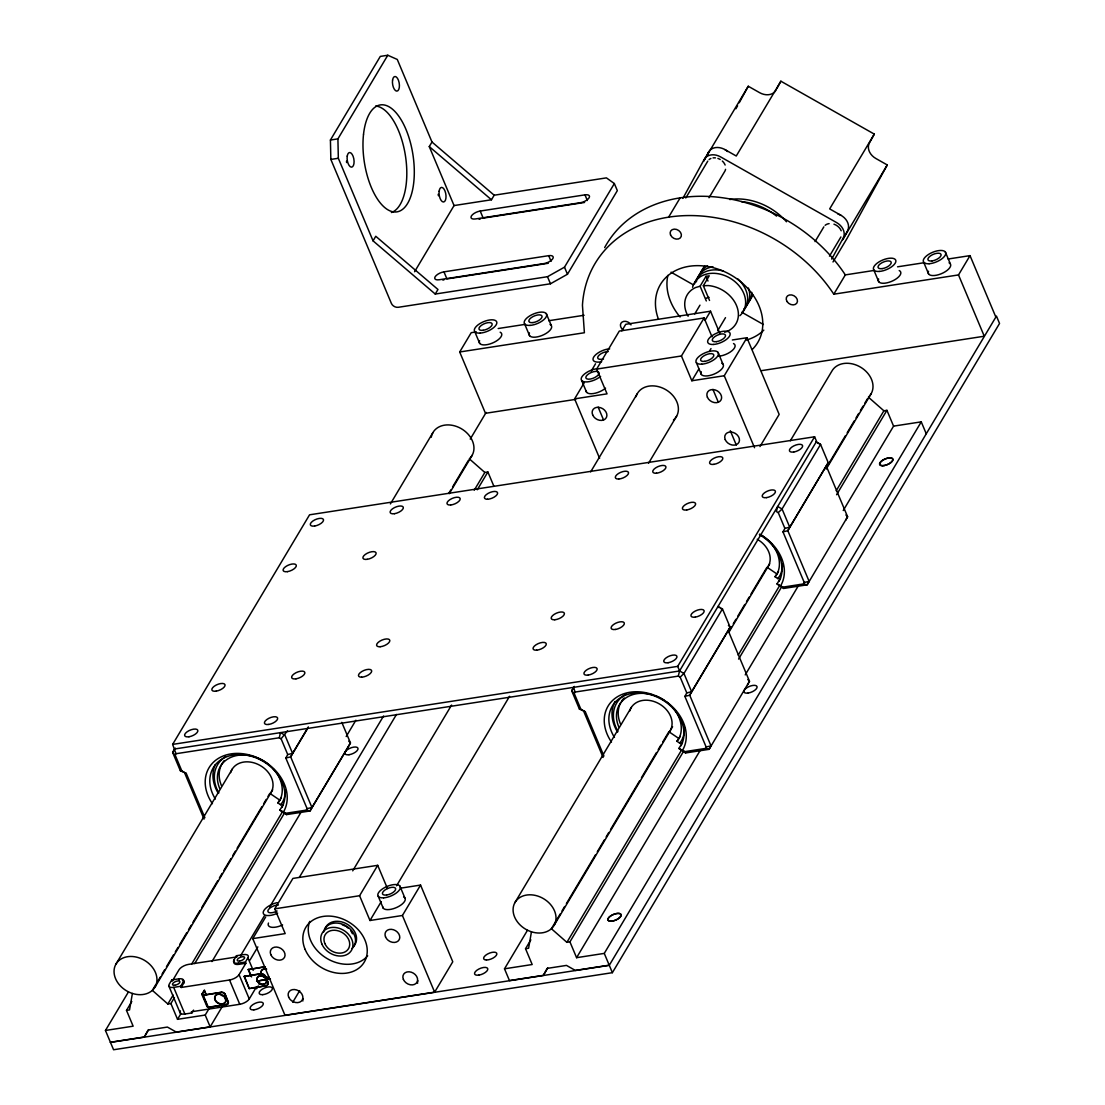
<?xml version="1.0" encoding="UTF-8"?>
<svg xmlns="http://www.w3.org/2000/svg" width="1105" height="1105" viewBox="0 0 1105 1105"><rect width="100%" height="100%" fill="white"/><g stroke="black" fill="none" stroke-linecap="round" stroke-linejoin="round"><path stroke-width="1.5" d="M225.821 1000.978L224.771 997.138L219.591 994.21A5.953 4.641 30.8 0 0 215.005 1000.011A5.953 4.641 30.8 0 0 223.611 1003.782L225.6 1001.821M132.393 993.464L129.534 1009.915L126.495 1010.384L133.139 1026.186L105.458 1030.468L113.566 1049.75L612.377 972.676L999.542 323.461L996.448 316.085L609.269 965.314L110.459 1042.374M531.45 931.805L528.591 948.256L525.538 948.725L532.182 964.527L504.502 968.809L509.46 980.605L543.356 975.37L547.776 967.966M204.881 817.728L186.262 773.431L181.828 770.917L175.212 755.157L175.999 753.721L279.275 737.767L280.477 732.629L284.91 735.143L292.576 753.375L290.67 756.87L285.822 758.044L307.107 808.667L306.32 810.117L285.615 813.308L279.855 810.089L283.363 804.219M603.938 756.069L585.305 711.772L580.885 709.258L574.255 693.512L575.056 692.062L678.318 676.108L679.534 670.984L816.54 441.378L814.606 436.779L309.566 514.806L172.642 744.397L175.999 753.721M225.42 1002.125L226 1000.674M285.822 758.044L287.728 754.563L292.576 753.375L308.323 726.966M110.417 1042.264L144.313 1037.029L148.125 1030.053L167.421 1027.07L176.275 1032.084L210.171 1026.849L222.533 1006.116M682.876 198.375L704.216 159.382A13.094 10.221 30.8 0 1 720.515 156.855L836.72 222.657A13.094 10.221 30.8 0 1 843.198 238.086L831.706 259.081M708.567 152.076L703.664 161.054L748.265 86.245L759.66 92.696A13.094 10.221 30.8 0 0 775.972 90.182M735.944 108.76L737.588 105.762M739.231 102.751L748.265 86.245M776.787 88.69L780.876 81.204L874.29 134.106L869.373 143.07A13.094 10.221 30.8 0 0 875.864 158.498L887.26 164.949L846.996 238.5L833.004 261.968M682.407 742.56L678.912 748.43L684.658 751.662L705.363 748.458L706.15 747.021L684.879 696.385L686.785 692.904L691.62 691.73L730.115 627.17L722.449 608.924L718.029 606.424L719.12 607.695M684.879 696.385L689.713 695.211L728.209 630.651L730.115 627.17L728.43 625.375M780.517 578.053L777.022 583.923L782.768 587.156L803.473 583.951L804.26 582.501L782.975 531.878L784.882 528.397L789.73 527.209L828.225 462.663L820.559 444.417L816.139 441.917L820.559 444.417L782.064 508.977L778.265 512.637L784.882 528.397M543.356 975.37L547.182 968.394L566.478 965.411L575.332 970.425L609.228 965.19M782.975 531.878L787.824 530.704L828.225 462.663M186.262 773.431L180.336 770.724L172.67 752.477L174.576 748.997L679.63 670.97L683.954 673.484L691.62 691.73L689.713 695.211L710.998 745.834L709.092 749.328L685.556 752.961L678.912 748.43M747.588 684.769L749.494 681.274L728.209 630.651M778.265 512.637L776.428 511.601L777.63 506.477L782.064 508.977L789.73 527.209L787.824 530.704L809.109 581.327L807.189 584.807L783.666 588.454L777.022 583.923M845.698 520.262L847.604 516.767L826.319 466.144M330.423 140.031L380.3 56.41L387.786 55.25L397.275 59.449L431.986 142.02L494.184 195.212L606.424 177.877L614.352 183.554L617.336 190.626L567.459 274.247L550.456 283.778L398.325 307.287A5.663 4.42 30.8 0 1 391.35 303.336L330.851 159.424L330.423 140.031L337.909 138.871L387.786 55.25M373.048 240.849L375.769 236.277L437.967 289.482L435.246 294.041L373.048 240.849L338.337 158.277L337.909 138.871M414.596 271.733L454.058 205.558L429.265 146.578L431.986 142.02M454.058 205.558L491.463 199.77L494.184 195.212M175.294 748.085L172.67 752.477L175.212 755.157M575.691 399.361L485.468 413.298L459.694 351.984L471.213 332.688L476.269 331.914M115.776 964.403L232.34 768.97M390.397 503.935L432.773 432.87M105.458 1030.468L128.415 991.972M287.535 730.736L281.112 738.803L287.728 754.563M435.246 294.041L547.486 276.706L564.489 267.175L614.352 183.554M126.495 1010.384L131.799 1001.503M470.233 439.113L486.145 412.427M308.157 727.518L290.67 756.87L311.942 807.493L310.035 810.973L286.513 814.606L279.855 810.089M155.874 984.458L152.352 990.37A22.666 17.694 30.8 0 1 115.555 978.657A22.666 17.694 30.8 0 1 138.608 957.69A22.666 17.694 30.8 0 1 152.352 990.37L167.85 1003.989L170.888 1003.52L174.424 997.594M157.642 981.489L160.294 977.055M162.062 974.085L164.714 969.651M166.482 966.682L173.54 954.844M175.308 951.875L177.96 947.441M179.714 944.471L186.786 932.634M188.554 929.678L191.206 925.23M192.961 922.274L200.033 910.423M201.801 907.467L217.685 880.809M219.453 877.853L222.105 873.406M223.873 870.45L230.931 858.599M232.699 855.643L235.351 851.195M237.119 848.239L261.844 806.774M263.612 803.818L266.25 799.385M268.018 796.415L269.786 793.459M449.031 492.885L450.799 489.929M452.567 486.974L468.451 460.315M155.225 986.737L272.659 789.813M449.252 493.7L472.208 455.205M183.195 982.027L180.654 986.295L181.151 987.469L183.692 983.215L183.195 982.027A7.928 3.398 -22.8 0 0 178.748 978.85L171.772 979.928L169.231 984.196A7.928 3.398 -22.8 0 0 173.678 987.373L184.88 1014.031L191.869 1012.954L193.555 1010.108M283.032 804.785L280.546 804.73L277.88 802.907L281.333 797.81M144.313 1037.029L148.719 1029.625M167.85 1003.989L173.14 995.108M191.69 964.016L282.631 811.512M474.238 490.219L484.833 472.457L487.885 471.987L493.866 486.214M194.729 963.546L284.8 812.52M477.277 489.75L487.885 471.987M170.888 1003.52L177.532 1019.321L181.068 1013.409M211.967 961.585L301.154 812.037M346.183 736.538L355.893 720.239M204.66 990.301L202.395 994.113L203.665 995.011L221.622 992.249A2.832 2.21 30.8 0 1 225.102 994.21L228.224 1001.641A2.832 2.21 30.8 0 1 226.718 1004.39L208.375 1007.498L206.925 1006.462L201.814 994.307L204.163 990.384L206.566 994.859M668.622 217.16L680.141 197.864M685.791 197.975L707.78 161.123M234.426 961.157L233.942 959.983L236.47 955.715L243.459 954.637A7.928 3.398 -22.8 0 1 247.907 957.814L253.183 970.37M177.532 1019.321L205.212 1015.053L209.632 1007.649M240.531 955.825L264.371 915.852M269.675 906.97L383.573 715.971M401.087 888.089L420.549 885.077L452.774 961.764L434.638 992.166L284.993 1015.288L252.769 938.615L265.725 916.888M599.614 458.326L574.614 398.864L584.213 382.772M591.189 371.087L595.54 363.78M201.814 994.307L203.265 995.356L221.622 992.249M252.769 938.615L285.187 933.601L274.772 908.835L292.908 878.42L377.703 865.326L387.468 888.544M574.614 398.864L607.046 393.85L596.631 369.084L619.297 331.072L704.092 317.964L711.993 336.763M226.539 1004.694A2.832 2.21 30.8 0 0 228.044 1001.959L225.102 994.21M233.942 959.983A7.928 3.398 -22.8 0 0 238.376 963.159L245.365 962.082L247.907 957.814M621.839 330.823L625.734 324.304L710.529 311.209L719.783 333.227M181.151 987.469L229.536 979.997A7.928 3.398 -22.8 0 0 239.053 974.651L245.863 963.256L245.365 962.082M249.91 960.217L257.852 946.888M299.358 877.301L396.488 714.438M244.15 976.475L260.545 973.671A4.254 3.315 30.8 0 1 265.766 976.627L267.907 981.696A4.254 3.315 30.8 0 1 265.656 985.812L249.26 988.63L244.15 976.475L260.366 973.975A4.254 3.315 30.8 0 1 265.587 976.931L267.728 982A4.254 3.315 30.8 0 1 265.476 986.116M248.238 969.638L264.62 966.82L248.238 969.638L250.78 975.715M709.009 197.767L724.839 171.234A9.917 7.735 30.8 0 0 725.557 169.327M780.876 81.204L736.261 156.012L724.88 149.562M249.26 988.63L244.329 976.171M191.869 1012.954L191.372 1011.766L239.757 1004.293A7.928 3.398 -22.8 0 0 249.274 998.961L256.07 987.552L256.567 988.74L258.266 985.895M256.581 981.281L269.731 978.975L260.007 980.48M688.125 316.251A28.329 22.114 30.8 0 1 695.515 287.562L700.114 286.209L705.998 276.333L709.23 275.836L703.332 285.712L709.534 300.463M352.716 870.851L451.586 705.059M590.65 471.89L637.198 393.822M694.741 313.917L699.976 305.146M292.77 1002.249L299.676 990.674M274.772 908.835L359.581 895.727L377.703 865.326M596.631 369.084L681.426 355.976L704.092 317.964M705.087 320.326L710.529 311.209M717.642 330.796L725.502 317.646M359.581 895.727L369.982 920.506L381.211 901.68M681.426 355.976L691.841 380.755L698.816 369.056M709.272 351.514L711.012 348.586M396.571 885.782L509.571 696.302M648.524 463.285L676.633 416.157M369.982 920.506L402.413 915.492L420.549 885.077M691.841 380.755L724.258 375.741L746.925 337.729L779.163 414.403L759.978 446.572M874.29 134.106L829.675 208.9L841.071 215.364M815.048 241.608L823.847 226.87M829.468 256.139L840.905 236.967M574.351 686.426L571.727 690.832L579.393 709.065L585.305 711.772M887.26 164.949L842.645 239.757L847.549 230.779A13.094 10.221 30.8 0 0 837.949 213.997M459.694 351.984L584.393 332.743L582.446 305.27A144.575 112.876 30.8 0 1 683.443 215.696A144.575 112.876 30.8 0 1 833.805 294.179L845.325 274.896L873.972 270.463M514.833 902.757L631.383 707.311M790.324 440.798L831.83 371.211A22.666 17.694 30.8 0 1 862.535 368.448A22.666 17.694 30.8 0 1 868.392 397.178L883.889 410.798L886.928 410.328L893.572 426.129L843.239 510.524M172.642 744.397L677.697 666.37L814.606 436.779M504.502 968.809L527.458 930.313M525.538 948.725L530.842 939.844M560.221 913.918L551.395 928.725A22.666 17.694 30.8 0 1 514.599 916.998A22.666 17.694 30.8 0 1 537.652 896.031A22.666 17.694 30.8 0 1 551.395 928.725L566.893 942.344L569.931 941.861L683.843 750.875M561.989 910.962L564.641 906.514M566.409 903.558L595.554 854.69M597.308 851.734L604.38 839.883M606.148 836.927L608.786 832.479M610.554 829.524L639.698 780.669M641.466 777.699L656.467 752.533M658.235 749.563L660.887 745.129M662.655 742.159L668.829 731.8M729.756 629.643L731.524 626.673M733.292 623.717L735.944 619.27M737.712 616.314L744.77 604.463M746.538 601.507L749.19 597.073M750.958 594.103L766.842 567.459M826.001 468.258L845.436 435.674M847.204 432.718L854.262 420.881M856.03 417.911L858.682 413.477M860.436 410.507L863.088 406.074M864.856 403.104L867.508 398.67M554.268 925.078L672.586 726.689M729.107 631.922L769.715 563.812M826.222 469.059L871.265 393.546M682.075 743.126L679.603 743.071L676.923 741.248L680.39 736.151M780.185 578.619L777.713 578.564L775.033 576.741L778.5 571.644M833.805 294.192L958.505 274.924L970.024 255.628L995.785 316.928M566.893 942.344L681.674 749.853M738.195 655.099L779.688 585.512M836.209 490.758L883.889 410.798M738.582 659.077L781.857 586.52M836.596 494.722L886.928 410.328M569.931 941.861L576.589 957.676L700.197 750.392M745.226 674.879L799.095 584.559M576.589 957.676L604.269 953.394L921.252 421.861L926.211 433.657M277.88 802.907L279.606 800.711A34.214 26.713 30.8 0 0 273.087 768.638M280.546 804.73L282.452 802.313A37.487 29.269 30.8 0 0 285.352 790.268M283.433 811.83L283.875 811.263A43.288 33.799 30.8 0 0 242.202 753.651A43.288 33.799 30.8 0 0 212.436 803.708M775.033 576.741L776.774 574.545A34.214 26.713 30.8 0 0 761.11 535M777.713 578.564L779.605 576.147A37.487 29.269 30.8 0 0 781.815 570.401M780.586 585.664L781.028 585.098A43.288 33.799 30.8 0 0 759.605 534.116M676.923 741.248L678.663 739.052A34.214 26.713 30.8 0 0 673.111 708.084M679.603 743.071L681.509 740.668A37.487 29.269 30.8 0 0 684.327 726.98M682.476 750.171L682.931 749.604A43.288 33.799 30.8 0 0 641.245 692.006A43.288 33.799 30.8 0 0 611.479 742.049M686.785 692.904L680.155 677.144L683.954 673.484L722.449 608.924L720.957 608.731M224.854 1002.788L223.79 1003.478A5.953 4.641 30.8 0 1 215.503 1000.343A5.953 4.641 30.8 0 1 218.348 993.948M206.925 1006.462L208.762 1007.166L226.718 1004.39M804.26 582.501L809.109 581.327M307.107 808.667L311.942 807.493L350.451 742.933L341.804 722.366M706.15 747.021L710.998 745.834M330.851 159.424L338.337 158.277M480.219 211.041L584.973 194.853A7.362 3.163 -22.8 0 1 589.103 197.809A7.362 3.163 -22.8 0 1 580.249 202.754L475.509 218.942A7.362 3.163 -22.8 0 1 471.379 216A7.362 3.163 -22.8 0 1 480.219 211.041L483.189 218.113L584.573 202.45M443.948 271.858L548.702 255.669A7.362 3.163 -22.8 0 1 552.832 258.625A7.362 3.163 -22.8 0 1 543.991 263.584L439.238 279.758A7.362 3.163 -22.8 0 1 435.108 276.816A7.362 3.163 -22.8 0 1 443.948 271.858L446.931 278.93L548.301 263.266M498.175 328.53L525.124 324.373M548.715 320.726L584.103 315.27M897.564 266.816L924.526 262.659M948.118 259.012L970.024 255.628M732.339 339.981L746.925 337.729M761.262 370.686L984.279 336.224L958.505 274.924M893.572 426.129L921.252 421.861M234.011 962.22A7.928 3.398 -22.8 0 0 238.873 964.334L245.863 963.256M173.678 987.373L180.654 986.295M251.056 988.077L265.656 985.812M703.332 285.712L708.429 285.573A28.329 22.114 30.8 0 1 737.09 307.052A28.329 22.114 30.8 0 1 724.645 332.246M579.393 709.065L580.885 709.258M180.336 770.724L181.828 770.917M219.95 993.934L223.928 995.716L226.028 999.39M803.473 583.951L807.189 584.807L847.604 516.767L845.905 514.985M705.363 748.458L709.092 749.328L749.494 681.274L747.809 679.492M306.32 810.117L310.035 810.973L348.531 746.414L350.451 742.933L348.752 741.151M671.053 272.189L693.388 284.855M742.56 312.687L763.403 324.497M678.318 676.108L680.155 677.144M279.275 737.767L281.112 738.803M776.76 573.84L767.298 567.418L768.445 565.953A22.666 17.694 30.8 0 0 757.229 539.268M678.65 738.361L669.188 731.924L670.334 730.46A22.666 17.694 30.8 0 0 657.365 702.863A22.666 17.694 30.8 0 0 629.726 710.998M279.606 800.006L270.131 793.57L271.291 792.119A22.666 17.694 30.8 0 0 258.308 764.508A22.666 17.694 30.8 0 0 230.669 772.657M429.265 146.578L491.463 199.77M484.833 472.457L469.335 458.837A22.666 17.694 30.8 0 0 460.992 428.505A22.666 17.694 30.8 0 0 431.24 437.262M574.255 693.512L571.727 690.832L573.633 687.338L575.056 692.062M782.768 587.156L783.666 588.454M684.658 751.662L685.556 752.961M285.615 813.308L286.513 814.606M945.327 251.954L950.286 263.75M923.683 262.258L928.642 274.054M873.793 269.965L878.751 281.761M705.998 276.333L707.987 281.043M700.114 286.209L706.302 300.961M718.029 352.385L722.988 364.18M724.258 375.741L754.522 447.718M712.946 389.443L718.291 402.151M730.295 430.729L736.303 445.025M696.385 362.675L701.344 374.471M584.973 194.853L587.349 200.516M564.489 267.175L567.459 274.247M548.702 255.669L551.077 261.332M547.486 276.706L550.456 283.778M598.178 407.193L603.523 419.9M581.631 380.424L586.575 392.22M546.271 313.613L551.229 325.409M677.697 666.37L679.63 670.97M524.626 323.917L529.585 335.713M474.749 331.624L479.708 343.42M583.813 711.565L603.109 757.45M604.269 953.394L612.377 972.676M399.886 886.044L404.844 897.84M402.413 915.492L434.638 992.166M378.241 896.335L383.2 908.13M184.77 773.224L204.052 819.109M248.418 969.334L251.609 976.917M236.47 955.715L236.967 956.902L188.582 964.375A7.928 3.398 -22.8 0 0 179.065 969.707L172.27 981.116L171.772 979.928M238.376 963.159L238.873 964.334M239.053 974.651L249.274 998.961M229.536 979.997L239.757 1004.293M204.163 990.384L205.433 993.423M203.265 995.356L208.375 1007.498M202.395 994.113L207.491 1006.254M205.212 1015.053L210.171 1026.849M178.748 978.85L179.245 980.038M168.899 986.171L180.101 1012.829M375.672 105.997A54.117 24.586 81.2 0 1 405.563 156.592A54.117 24.586 81.2 0 1 391.405 212.533M346.5 161.123A7.362 3.343 81.2 0 1 346.597 162.546M442.925 280.159A7.362 3.163 -22.8 0 1 444.265 279.62M479.197 219.343A7.362 3.163 -22.8 0 1 480.537 218.804M438.16 194.287A7.362 3.343 81.2 0 1 438.409 195.709M623.123 329.925A5.953 4.641 30.8 0 1 622.156 322.011A5.953 4.641 30.8 0 1 630.996 324.898M658.442 319.179A56.659 44.241 30.8 0 1 717.117 268.819A56.659 44.241 30.8 0 1 752.284 349.456M763.804 330.146A56.659 44.241 30.8 0 1 746.372 340.05M680.072 316.997A56.659 44.241 30.8 0 1 667.876 275.38M604.656 247.589A144.575 112.876 30.8 0 1 718.526 197.256A144.575 112.876 30.8 0 1 845.325 274.896M729.783 199.535A53.965 42.142 30.8 0 1 786.484 221.774M707.683 154.617A13.094 10.221 30.8 0 1 727.656 151.537M741.262 201.593A53.965 42.142 30.8 0 1 776.539 216.083M825.145 225.31A9.917 7.735 30.8 0 1 829.123 223.638M833.957 224.177A9.917 7.735 30.8 0 1 841.181 230.779M709.079 159.562A9.917 7.735 30.8 0 1 710.888 158.471M713.057 157.891A9.917 7.735 30.8 0 1 715.446 157.877M717.891 158.429A9.917 7.735 30.8 0 1 720.239 159.507M722.311 161.04A9.917 7.735 30.8 0 1 725.115 165.032M184.88 1014.031A7.928 3.398 -22.8 0 1 180.433 1010.854M182.394 980.066A7.928 3.398 -22.8 0 1 183.692 983.215M268.819 977.013A5.097 3.978 30.8 0 1 265.228 977.124M261.443 973.781A5.097 3.978 30.8 0 1 266.637 969.071M268.639 977.317A5.097 3.978 30.8 0 1 261.871 975.163M261.263 974.085A5.097 3.978 30.8 0 1 266.443 969.375M258.86 981.779A7.928 3.398 -22.8 0 1 259.109 984.472M221.428 992.552A2.832 2.21 30.8 0 1 224.923 994.514M270.463 979.002A4.254 3.315 30.8 0 1 269.551 979.279M264.44 967.124A4.254 3.315 30.8 0 1 265.462 967.096M500.151 332.191A12.045 5.166 -22.8 0 1 492.264 343.13A12.045 5.166 -22.8 0 1 479.57 340.602M550.041 324.483A12.045 5.166 -22.8 0 1 542.154 335.423A12.045 5.166 -22.8 0 1 529.447 332.895M899.208 270.545A12.045 5.166 -22.8 0 1 891.321 281.485A12.045 5.166 -22.8 0 1 878.613 278.957M949.085 262.838A12.045 5.166 -22.8 0 1 941.198 273.778A12.045 5.166 -22.8 0 1 928.504 271.25M692.559 287.286A28.329 22.114 30.8 0 1 730.225 278.253A28.329 22.114 30.8 0 1 739.867 315.699M701.15 272.203A28.329 22.114 30.8 0 1 704.866 266.029M752.795 294.814A28.329 22.114 30.8 0 1 749.066 300.988M694.603 283.875A28.329 22.114 30.8 0 1 723.347 271.001M737.491 278.64A28.329 22.114 30.8 0 1 741.911 312.273M696.33 281.886A28.329 22.114 30.8 0 1 712.974 266.761M748.417 288.032A28.329 22.114 30.8 0 1 743.941 308.848M698.374 278.474A28.329 22.114 30.8 0 1 699.645 274.261M700.28 272.963A28.329 22.114 30.8 0 1 707.532 265.822M751.759 292.397A28.329 22.114 30.8 0 1 745.986 305.436M617.612 732.09A39.656 30.968 30.8 0 1 615.071 701.495M617.888 731.33A37.487 29.269 30.8 0 1 626.217 694.078M618.759 726.855A34.214 26.713 30.8 0 1 653.58 695.183M654.961 695.653A34.214 26.713 30.8 0 1 664.257 700.308M666.702 702.048A34.214 26.713 30.8 0 1 668.995 703.913M620.485 723.955A34.214 26.713 30.8 0 1 620.844 702.435M621.549 701.247A34.214 26.713 30.8 0 1 624.173 697.932M614.449 737.394A39.656 30.968 30.8 0 1 643.663 693.222A39.656 30.968 30.8 0 1 680.915 745.889M782.506 564.102A37.487 29.269 30.8 0 1 782.133 568.882M759.397 534.668A39.656 30.968 30.8 0 1 779.025 581.382M217.726 792.354A39.656 30.968 30.8 0 1 215.295 764.591M218.831 792.976A37.487 29.269 30.8 0 1 225.765 756.524M219.715 788.5A34.214 26.713 30.8 0 1 246.07 755.116M247.465 755.268A34.214 26.713 30.8 0 1 254.523 756.842M255.918 757.312A34.214 26.713 30.8 0 1 268.819 764.619M221.442 785.6A34.214 26.713 30.8 0 1 224.177 760.627M215.392 799.053A39.656 30.968 30.8 0 1 244.619 754.881A39.656 30.968 30.8 0 1 281.872 807.534M282.604 924.94A12.045 5.166 -22.8 0 1 268.474 923.048M277.106 911.003A7.086 3.039 -22.8 0 1 267.88 910.713A7.086 3.039 -22.8 0 1 278.432 904.981M277.645 913.144A12.045 5.166 -22.8 0 1 263.197 912.785A12.045 5.166 -22.8 0 1 277.134 902.661M403.643 896.915A12.045 5.166 -22.8 0 1 397.192 907.219A12.045 5.166 -22.8 0 1 382.744 906.86M324.801 929.402A17.003 13.274 30.8 0 1 347.481 924.36A17.003 13.274 30.8 0 1 353.103 946.723M367.689 955.811A33.993 26.548 30.8 0 1 326.942 958.463A33.993 26.548 30.8 0 1 309.718 921.39M302.894 1000.992A9.351 4.006 -22.8 0 1 303.295 998.658M417.621 983.27A9.351 4.006 -22.8 0 1 418.022 980.936M342.329 924.885A13.605 10.622 30.8 0 1 345.561 926.308M346.569 926.929A13.605 10.622 30.8 0 1 348.448 928.366M350.796 930.907A13.605 10.622 30.8 0 1 352.44 933.78M323.489 932.302A17.003 13.274 30.8 0 1 345.796 925.728A17.003 13.274 30.8 0 1 352.053 948.477M733.499 343.545A12.045 5.166 -22.8 0 1 732.035 350.699A12.045 5.166 -22.8 0 1 718.457 356.252M605.568 388.159A12.045 5.166 -22.8 0 1 593.344 393.573A12.045 5.166 -22.8 0 1 586.133 390.949M599.007 372.62A7.086 3.039 -22.8 0 1 590.54 379.015A7.086 3.039 -22.8 0 1 587.487 374.775A7.086 3.039 -22.8 0 1 598.537 371.971M600.609 376.363A12.045 5.166 -22.8 0 1 585.401 381.929A12.045 5.166 -22.8 0 1 583.053 375.341A12.045 5.166 -22.8 0 1 597.846 368.642M603.523 358.932A7.086 3.039 -22.8 0 1 598.123 356.307A7.086 3.039 -22.8 0 1 608.247 351.542M601.631 361.694A12.045 5.166 -22.8 0 1 593.758 356.97A12.045 5.166 -22.8 0 1 609.684 348.821M721.8 363.255A12.045 5.166 -22.8 0 1 713.899 374.194A12.045 5.166 -22.8 0 1 701.205 371.667M636.024 396.695A22.666 17.694 30.8 0 1 666.508 390.106A22.666 17.694 30.8 0 1 673.428 420.093M706.026 298.309A14.172 11.064 30.8 0 1 709.079 297.411M363.531 134.202A54.117 24.586 81.2 0 0 396.529 211.925A54.117 24.586 81.2 0 0 405.825 129.064A54.117 24.586 81.2 0 0 363.531 134.202M347.232 156.095A7.362 3.343 81.2 0 0 351.418 167.145A7.362 3.343 81.2 0 0 353.117 156.302A7.362 3.343 81.2 0 0 347.232 156.095M439.141 191.193A7.362 3.343 81.2 0 0 443.492 201.994A7.362 3.343 81.2 0 0 444.97 190.93A7.362 3.343 81.2 0 0 439.141 191.193M392.565 80.071A7.362 3.343 81.2 0 0 396.764 91.121A7.362 3.343 81.2 0 0 398.449 80.278A7.362 3.343 81.2 0 0 392.565 80.071M670.542 234.951A5.953 4.641 30.8 0 0 680.197 238.017A5.953 4.641 30.8 0 0 676.591 229.439A5.953 4.641 30.8 0 0 670.542 234.951M787.022 301.499A5.953 4.641 30.8 0 0 796.788 303.184A5.953 4.641 30.8 0 0 791.719 294.952A5.953 4.641 30.8 0 0 787.022 301.499M174.949 985.246A3.964 1.699 -22.8 0 0 179.866 981.585A3.964 1.699 -22.8 0 0 173.817 982.511A3.964 1.699 -22.8 0 0 174.949 985.246M257.175 980.936A5.097 3.978 30.8 0 0 265.462 983.574A5.097 3.978 30.8 0 0 262.368 976.212A5.097 3.978 30.8 0 0 257.175 980.936M257.368 980.632A5.097 3.978 30.8 0 0 265.642 983.27A5.097 3.978 30.8 0 0 262.548 975.908A5.097 3.978 30.8 0 0 257.368 980.632M239.647 961.032A3.964 1.699 -22.8 0 0 244.578 957.372A3.964 1.699 -22.8 0 0 238.528 958.297A3.964 1.699 -22.8 0 0 239.647 961.032M480.164 333.102A12.045 5.166 -22.8 0 0 496.849 322.591A12.045 5.166 -22.8 0 0 479.694 323.71A12.045 5.166 -22.8 0 0 480.164 333.102M483.12 330.298A7.086 3.039 -22.8 0 0 492.126 323.82A7.086 3.039 -22.8 0 0 481.449 325.298A7.086 3.039 -22.8 0 0 483.12 330.298M530.041 325.395A12.045 5.166 -22.8 0 0 546.726 314.884A12.045 5.166 -22.8 0 0 529.571 316.002A12.045 5.166 -22.8 0 0 530.041 325.395M532.997 322.591A7.086 3.039 -22.8 0 0 542.016 316.113A7.086 3.039 -22.8 0 0 531.325 317.591A7.086 3.039 -22.8 0 0 532.997 322.591M879.221 271.443A12.045 5.166 -22.8 0 0 895.893 260.932A12.045 5.166 -22.8 0 0 878.751 262.065A12.045 5.166 -22.8 0 0 879.221 271.443M882.177 268.639A7.086 3.039 -22.8 0 0 891.183 262.161A7.086 3.039 -22.8 0 0 880.505 263.639A7.086 3.039 -22.8 0 0 882.177 268.639M929.098 263.736A12.045 5.166 -22.8 0 0 945.77 253.225A12.045 5.166 -22.8 0 0 928.628 254.357A12.045 5.166 -22.8 0 0 929.098 263.736M932.054 260.932A7.086 3.039 -22.8 0 0 941.059 254.454A7.086 3.039 -22.8 0 0 930.382 255.932A7.086 3.039 -22.8 0 0 932.054 260.932M262.672 994.666A7.086 3.039 -22.8 0 0 272.396 988.45A7.086 3.039 -22.8 0 0 262.23 989.21A7.086 3.039 -22.8 0 0 262.672 994.666M253.901 1009.846A7.086 3.039 -22.8 0 0 263.308 1003.492A7.086 3.039 -22.8 0 0 252.893 1004.597A7.086 3.039 -22.8 0 0 253.901 1009.846M486.449 960.01A7.086 3.039 -22.8 0 0 496.849 954.168A7.086 3.039 -22.8 0 0 487.402 954.098A7.086 3.039 -22.8 0 0 486.449 960.01M478.907 975.107A7.086 3.039 -22.8 0 0 487.706 968.56A7.086 3.039 -22.8 0 0 476.904 970.231A7.086 3.039 -22.8 0 0 478.907 975.107M295.988 678.829A7.086 3.039 -22.8 0 0 304.787 672.282A7.086 3.039 -22.8 0 0 293.985 673.953A7.086 3.039 -22.8 0 0 295.988 678.829M216.179 691.15A7.086 3.039 -22.8 0 0 224.978 684.617A7.086 3.039 -22.8 0 0 214.177 686.288A7.086 3.039 -22.8 0 0 216.179 691.15M268.777 724.438A7.086 3.039 -22.8 0 0 277.576 717.905A7.086 3.039 -22.8 0 0 266.788 719.562A7.086 3.039 -22.8 0 0 268.777 724.438M188.969 736.773A7.086 3.039 -22.8 0 0 197.767 730.225A7.086 3.039 -22.8 0 0 186.966 731.897A7.086 3.039 -22.8 0 0 188.969 736.773M314.649 526.035A7.086 3.039 -22.8 0 0 323.447 519.502A7.086 3.039 -22.8 0 0 312.646 521.173A7.086 3.039 -22.8 0 0 314.649 526.035M367.247 559.323A7.086 3.039 -22.8 0 0 376.045 552.776A7.086 3.039 -22.8 0 0 365.258 554.448A7.086 3.039 -22.8 0 0 367.247 559.323M287.438 571.644A7.086 3.039 -22.8 0 0 296.237 565.111A7.086 3.039 -22.8 0 0 285.435 566.782A7.086 3.039 -22.8 0 0 287.438 571.644M394.457 513.701A7.086 3.039 -22.8 0 0 403.256 507.167A7.086 3.039 -22.8 0 0 392.455 508.839A7.086 3.039 -22.8 0 0 394.457 513.701M615.471 629.463A7.086 3.039 -22.8 0 0 624.27 622.93A7.086 3.039 -22.8 0 0 613.468 624.587A7.086 3.039 -22.8 0 0 615.471 629.463M668.083 662.738A7.086 3.039 -22.8 0 0 676.882 656.204A7.086 3.039 -22.8 0 0 666.08 657.876A7.086 3.039 -22.8 0 0 668.083 662.738M588.274 675.072A7.086 3.039 -22.8 0 0 597.073 668.539A7.086 3.039 -22.8 0 0 586.272 670.21A7.086 3.039 -22.8 0 0 588.274 675.072M695.28 617.129A7.086 3.039 -22.8 0 0 704.078 610.595A7.086 3.039 -22.8 0 0 693.277 612.267A7.086 3.039 -22.8 0 0 695.28 617.129M713.941 464.349A7.086 3.039 -22.8 0 0 722.739 457.802A7.086 3.039 -22.8 0 0 711.938 459.473A7.086 3.039 -22.8 0 0 713.941 464.349M793.749 452.014A7.086 3.039 -22.8 0 0 802.548 445.481A7.086 3.039 -22.8 0 0 791.746 447.152A7.086 3.039 -22.8 0 0 793.749 452.014M686.744 509.958A7.086 3.039 -22.8 0 0 695.542 503.424A7.086 3.039 -22.8 0 0 684.741 505.096A7.086 3.039 -22.8 0 0 686.744 509.958M766.552 497.623A7.086 3.039 -22.8 0 0 775.351 491.09A7.086 3.039 -22.8 0 0 764.55 492.761A7.086 3.039 -22.8 0 0 766.552 497.623M380.12 646.743A7.086 3.039 -22.8 0 0 389.844 640.513A7.086 3.039 -22.8 0 0 379.678 641.273A7.086 3.039 -22.8 0 0 380.12 646.743M554.779 619.767A7.086 3.039 -22.8 0 0 564.42 613.51A7.086 3.039 -22.8 0 0 554.199 614.352A7.086 3.039 -22.8 0 0 554.779 619.767M536.685 650.168A7.086 3.039 -22.8 0 0 546.284 643.897A7.086 3.039 -22.8 0 0 536.022 644.781A7.086 3.039 -22.8 0 0 536.685 650.168M361.611 677.172A7.086 3.039 -22.8 0 0 371.708 671.136A7.086 3.039 -22.8 0 0 361.929 671.453A7.086 3.039 -22.8 0 0 361.611 677.172M656.494 473.202A7.086 3.039 -22.8 0 0 665.956 466.876A7.086 3.039 -22.8 0 0 655.583 467.912A7.086 3.039 -22.8 0 0 656.494 473.202M618.759 479.018A7.086 3.039 -22.8 0 0 628.565 472.829A7.086 3.039 -22.8 0 0 618.482 473.493A7.086 3.039 -22.8 0 0 618.759 479.018M487.512 499.253A7.086 3.039 -22.8 0 0 497.623 493.231A7.086 3.039 -22.8 0 0 487.844 493.534A7.086 3.039 -22.8 0 0 487.512 499.253M450.633 504.999A7.086 3.039 -22.8 0 0 460.205 498.714A7.086 3.039 -22.8 0 0 449.915 499.64A7.086 3.039 -22.8 0 0 450.633 504.999M883.959 465.578A7.086 3.039 -22.8 0 0 892.978 459.1A7.086 3.039 -22.8 0 0 882.315 460.564A7.086 3.039 -22.8 0 0 883.959 465.578M882.398 465.716A7.086 3.039 -22.8 0 0 892.743 459.832A7.086 3.039 -22.8 0 0 883.213 459.846A7.086 3.039 -22.8 0 0 882.398 465.716M748.071 693.07A7.086 3.039 -22.8 0 0 757.036 686.578A7.086 3.039 -22.8 0 0 746.317 688.097A7.086 3.039 -22.8 0 0 748.071 693.07M612.101 921.1A7.086 3.039 -22.8 0 0 621.12 914.622A7.086 3.039 -22.8 0 0 610.457 916.086A7.086 3.039 -22.8 0 0 612.101 921.1M611.286 921.211A7.086 3.039 -22.8 0 0 621.093 915.037A7.086 3.039 -22.8 0 0 611.01 915.686A7.086 3.039 -22.8 0 0 611.286 921.211M349.014 754.729A7.086 3.039 -22.8 0 0 357.979 748.237A7.086 3.039 -22.8 0 0 347.274 749.756A7.086 3.039 -22.8 0 0 349.014 754.729M386.612 895.022A7.086 3.039 -22.8 0 0 395.618 888.531A7.086 3.039 -22.8 0 0 384.941 890.008A7.086 3.039 -22.8 0 0 386.612 895.022M383.656 897.826A12.045 5.166 -22.8 0 0 400.341 887.315A12.045 5.166 -22.8 0 0 383.186 888.434A12.045 5.166 -22.8 0 0 383.656 897.826M288.654 997.138A7.79 6.078 30.8 0 0 301.306 1001.158A7.79 6.078 30.8 0 0 296.582 989.928A7.79 6.078 30.8 0 0 288.654 997.138M270.808 954.665A7.79 6.078 30.8 0 0 283.46 958.698A7.79 6.078 30.8 0 0 278.736 947.455A7.79 6.078 30.8 0 0 270.808 954.665M305.104 949.375A33.993 26.548 30.8 0 0 360.299 966.958A33.993 26.548 30.8 0 0 339.691 917.91A33.993 26.548 30.8 0 0 305.104 949.375M385.535 936.943A7.79 6.078 30.8 0 0 398.187 940.977A7.79 6.078 30.8 0 0 393.463 929.733A7.79 6.078 30.8 0 0 385.535 936.943M403.38 979.403A7.79 6.078 30.8 0 0 416.033 983.436A7.79 6.078 30.8 0 0 411.309 972.207A7.79 6.078 30.8 0 0 403.38 979.403M321.873 944.015A17.003 13.274 30.8 0 0 349.47 952.814A17.003 13.274 30.8 0 0 339.166 928.297A17.003 13.274 30.8 0 0 321.873 944.015M324.87 943.56A13.605 10.622 30.8 0 0 346.942 950.59A13.605 10.622 30.8 0 0 338.696 930.976A13.605 10.622 30.8 0 0 324.87 943.56M716.454 341.652A7.086 3.039 -22.8 0 0 725.474 335.16A7.086 3.039 -22.8 0 0 714.783 336.638A7.086 3.039 -22.8 0 0 716.454 341.652M713.498 344.456A12.045 5.166 -22.8 0 0 730.184 333.945A12.045 5.166 -22.8 0 0 713.029 335.064A12.045 5.166 -22.8 0 0 713.498 344.456M704.755 361.363A7.086 3.039 -22.8 0 0 713.775 354.885A7.086 3.039 -22.8 0 0 703.084 356.363A7.086 3.039 -22.8 0 0 704.755 361.363M701.799 364.167A12.045 5.166 -22.8 0 0 718.485 353.655A12.045 5.166 -22.8 0 0 701.33 354.774A12.045 5.166 -22.8 0 0 701.799 364.167M725.239 439.652A7.79 6.078 30.8 0 0 737.878 443.685A7.79 6.078 30.8 0 0 733.154 432.442A7.79 6.078 30.8 0 0 725.239 439.652M707.38 397.192A7.79 6.078 30.8 0 0 720.032 401.226A7.79 6.078 30.8 0 0 715.308 389.982A7.79 6.078 30.8 0 0 707.38 397.192M592.653 414.914A7.79 6.078 30.8 0 0 605.305 418.947A7.79 6.078 30.8 0 0 600.581 407.704A7.79 6.078 30.8 0 0 592.653 414.914"/></g></svg>
